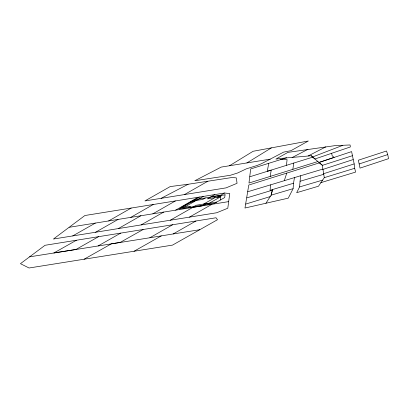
<?xml version="1.0" encoding="UTF-8"?>
<svg xmlns="http://www.w3.org/2000/svg" width="409" height="409" viewBox="0 0 409 409"><rect width="100%" height="100%" fill="white"/><g stroke="black" fill="none" stroke-linecap="round" stroke-linejoin="round"><path stroke-width="0.61" d="M300.595 175.752L299.546 186.949L296.678 192.69L318.488 186.213L324.291 177.659L354.669 168.303L354.168 163.922L351.607 151.601L318.943 162.475L311.193 155.691C299.429 156.99 287.609 157.506 275.886 159.086L287.91 152.383L335.017 145.635L350.089 144.96L350.344 146.959L314.843 159.009L311.193 155.691M293.11 188.672L293.509 183.252L294.48 177.593L322.859 169.075L322.435 165.338L319.409 162.854L248.769 185.042L244.976 208.028L288.258 198.15L293.11 188.672L271.141 195.154L265.922 203.247M317.992 161.489L248.974 183.038L250.666 168.943L286.627 157.741M249.868 176.765L286.458 165.343L287.082 159.597L280.554 159.638M294.48 177.593L270.671 184.827L270.047 190.297L293.509 183.252M220.349 200.021L220.957 195.461M292.834 169.352L293.785 163.048L312.834 157.128M270.221 176.412L271.203 170.093L267.276 171.325L268.749 163.314M272.363 190.18L271.141 195.154L272.512 189.592L272.363 190.18L246.893 197.859M284.296 180.691L286.75 173.114M69.116 227.307L53.431 239.03L216.709 212.752L227.793 208.232L229.746 193.564L224.541 193.017L84.898 215.517L69.116 227.307L228.672 201.617M246.918 162.925L271.366 147.879L308.314 141.003L291.004 150.66L283.672 152.107L261.274 163.799L256.755 165.599L246.336 168.84L237.695 172.961L230.339 175.277L194.827 180.742L221.228 167.087L270.165 159.162M229.51 165.747L253.105 151.279L271.366 147.879M130.757 217.383L153.273 204.5M152.869 213.82L175.359 200.942M175.614 210.16L198.068 197.281M108.651 220.942L131.192 208.058M184.474 194.572L207.859 181.228M29.586 256.842L149.847 237.762L172.613 224.756M72.73 235.921L95.343 223.084M95.532 232.256L118.104 219.418M118.329 228.585L140.89 215.753M98.134 245.937L120.681 233.115M141.12 224.914L163.672 212.082M170.277 220.226L192.843 207.383M189.403 217.148L211.944 204.311M149.847 237.762L173.196 233.943L195.926 221.003M98.559 236.673L75.967 249.464L53.83 252.987L76.427 240.241L216.049 217.762L217.501 219.71L172.521 245.109L29.065 267.997L20.45 263.672L45.036 245.288L76.427 240.241M199.469 197.056L181.356 207.332L185.216 206.714L203.329 196.438M188.554 207.46L190.64 206.279L181.115 207.808M205.246 197.992L202.716 199.428L193.191 200.957M214.899 194.572L207.353 198.856L220.794 196.693L209.474 203.115L196.029 205.277L192.256 207.419L201.898 205.865L205.676 203.728M203.687 204.045L215.006 197.624M216.995 197.302L224.541 193.022M203.979 204.975L206.07 203.794L216.724 202.077M220.676 195.507L218.145 196.944L220.819 196.514M84.116 259.214L111.35 243.83L120.195 242.414L143.17 229.495M134.07 251.244L161.258 235.896M161.131 198.329L188.125 184.265L231.985 177.516L236.31 177.884L237.056 183.309L226.065 187.869L144.929 200.942L170.216 186.57L188.125 184.265M292.087 157.552L307.982 149.316M308.202 155.936L325.825 146.862M312.64 156.954L342.844 145.313M359.163 163.958L387.722 154.592L386.525 150.998L358.361 160.205L360.027 168.109L388.55 158.666L387.722 154.592M324.291 177.659L322.972 169.398L353.166 159.576M352.353 155.722L322.435 165.338L318.943 162.475L334.179 157.404L332.215 155.834L331.587 153.222M323.524 173.738L354.168 163.922M286.458 165.343L293.785 163.048M245.763 204.06L270.211 196.586M320.794 182.68L355.631 172.082L354.669 168.303M247.803 191.734L270.671 184.827M299.546 186.949L322.624 180.098M300.104 181.264L323.667 174.306M211.126 196.714L220.768 195.165M190.415 202.194L194.27 201.576M173.196 233.943L199.771 229.72M322.859 169.075L322.972 169.398M225.073 194.802L224.71 197.547L214.638 203.263L179.03 208.994L195.722 199.526L225.073 194.802"/></g></svg>
